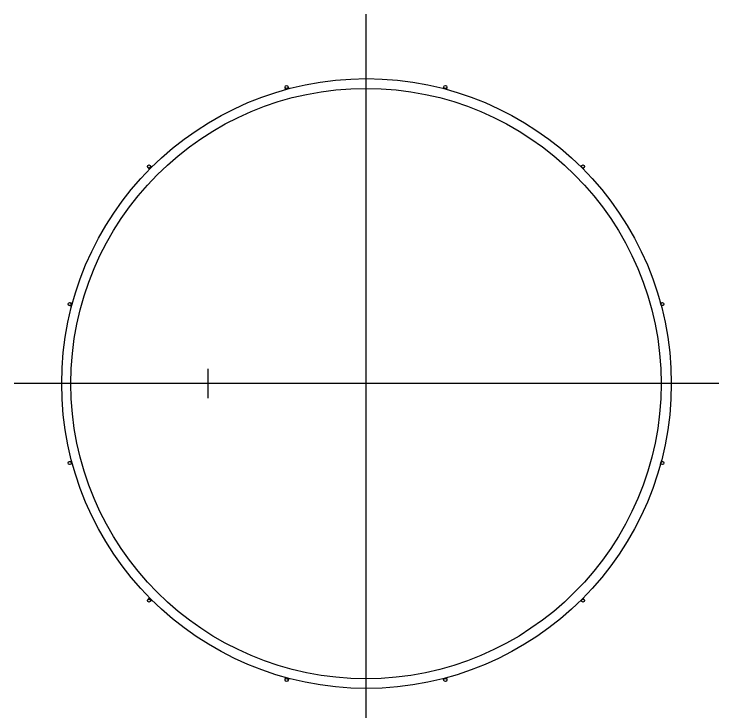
# Model space of a CAD drawing. Header units: millimetres. Extents: x -139278 to 641613, y -260926 to 217780.
# Drawn here: x 51035 to 52182, y 17023 to 18159 of the extents above; entities that cross this region are included whole.
import ezdxf

# ---------------------------------------------------------------- set-up
doc = ezdxf.new("R2010")
doc.units = ezdxf.units.MM

msp = doc.modelspace()

# ---------------------------------------------------------------- linework, layer by layer
for p, q in [((51607.579, 18158.714), (51607.579, 16956.183)), ((51476.661, 18036.401), (51475.885, 18039.299)), ((51480.714, 18040.593), (51481.491, 18037.695)), ((51733.668, 18037.695), (51734.445, 18040.593)), ((51739.274, 18039.299), (51738.498, 18036.401)), ((51256.147, 17912.433), (51258.269, 17910.312)), ((51956.89, 17910.312), (51959.012, 17912.433)), ((51254.733, 17906.776), (51252.612, 17908.898)), ((51962.547, 17908.898), (51960.426, 17906.776)), ((51127.35, 17683.555), (51124.452, 17684.331)), ((51125.747, 17689.161), (51128.644, 17688.384)), ((52086.515, 17688.384), (52089.412, 17689.161)), ((52090.706, 17684.331), (52087.809, 17683.555)), ((51350.729, 17533.448), (51350.729, 17581.483)), ((52182.107, 17557.466), (51034.77, 17557.466)), ((51124.452, 17430.6), (51127.35, 17431.377)), ((52087.809, 17431.377), (52090.706, 17430.6)), ((51128.644, 17426.547), (51125.747, 17425.771)), ((52089.412, 17425.771), (52086.515, 17426.547)), ((51252.612, 17206.034), (51254.685, 17208.107)), ((51258.219, 17204.57), (51256.147, 17202.498)), ((51959.012, 17202.498), (51956.94, 17204.57)), ((51960.474, 17208.107), (51962.547, 17206.034)), ((51475.885, 17075.633), (51476.625, 17078.397)), ((51481.455, 17077.103), (51480.714, 17074.339)), ((51734.445, 17074.339), (51733.704, 17077.103)), ((51738.534, 17078.397), (51739.274, 17075.633))]:
    msp.add_line(p, q)
for centre, radius in [((51608.438, 17557.466), 496.169), ((51607.579, 17557.466), 480.43), ((51478.299, 18039.946), 2.5), ((51736.86, 18039.946), 2.5), ((51254.38, 17910.666), 2.5), ((51960.779, 17910.666), 2.5), ((51125.099, 17686.746), 2.5), ((52090.059, 17686.746), 2.5), ((51125.099, 17428.186), 2.5), ((52090.059, 17428.186), 2.5), ((51254.38, 17204.266), 2.5), ((51960.779, 17204.266), 2.5), ((51478.299, 17074.986), 2.5), ((51736.86, 17074.986), 2.5)]:
    msp.add_circle(centre, radius)

doc.saveas('drawing.dxf')
